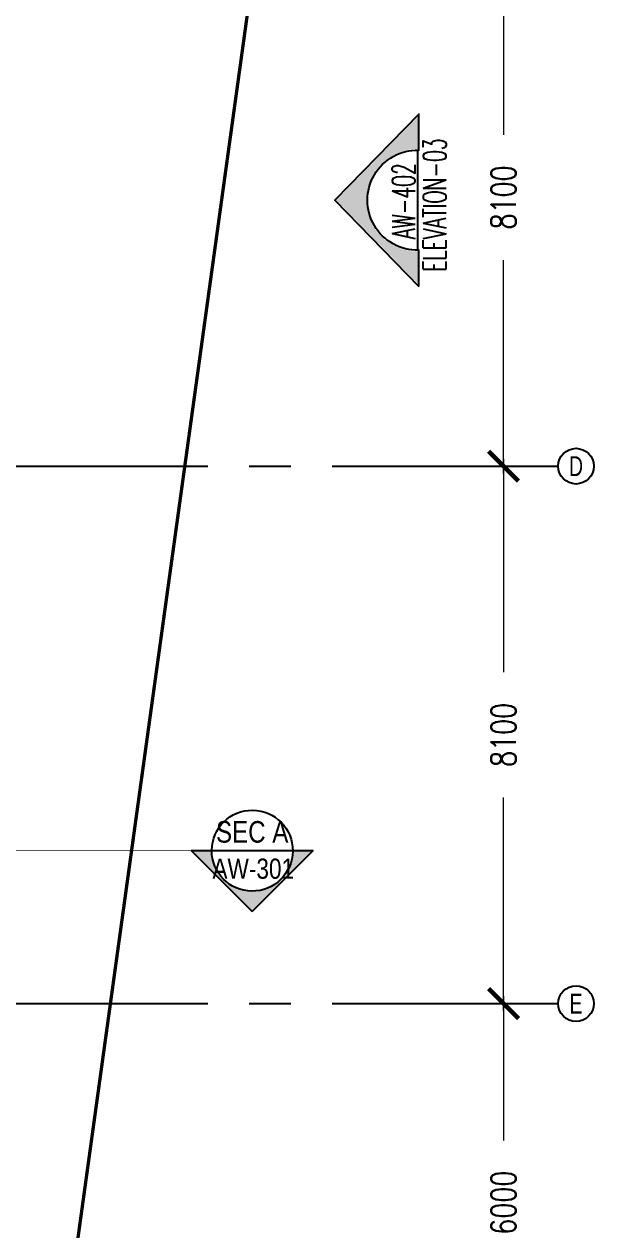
# Model space of a CAD drawing. Header units: millimetres. Extents: x -2076597 to 16308595, y -4402071 to 17875273.
# Drawn here: x -2018031 to -2009445, y -4313893 to -4295720 of the extents above; entities that cross this region are included whole.
import ezdxf
from ezdxf.enums import TextEntityAlignment as Align
from ezdxf.lldxf.tags import DXFTag

# ---------------------------------------------------------------- set-up
doc = ezdxf.new("R2010")
doc.units = ezdxf.units.MM
doc.linetypes.add('CENTER', pattern=[50.8, 31.75, -6.35, 6.35, -6.35])
doc.linetypes.add('CENTER2', pattern=[1.125, 0.75, -0.125, 0.125, -0.125])
for name, color, linetype, lineweight in [('A- LIGHT LINE', 8, 'Continuous', 9), ('A- REF LINES', 5, 'Continuous', 9), ('A-BOUNDARY LINES', 4, 'Continuous', 25), ('A-DETL-GENF', 92, 'Continuous', 9), ('A-ELEV FINEWALL', 6, 'Continuous', 9)]:
    doc.layers.add(name, color=color, linetype=linetype, lineweight=lineweight)
for name, color, linetype in [('A-DIMS', 4, 'Continuous'), ('A-GRIDTXT', 1, 'Continuous'), ('A-PODIUM LYT ARCH', 85, 'Continuous'), ('a-ref', 5, 'Continuous'), ('A-REFR-SECT', 3, 'Continuous'), ('A-SITE BOUNDARY', 7, 'CENTER'), ('A-TXTROOM', 3, 'Continuous'), ('La-hatch', 8, 'Continuous'), ('S-GRID', 252, 'CENTER2')]:
    doc.layers.add(name, color=color, linetype=linetype)
doc.styles.add('ARIAL', font='arial.ttf')
doc.styles.add('ARIAL-GRID', font='arial.ttf', dxfattribs={"width": 0.7, "height": 15})
doc.styles.add('ROMANS', font='romans.shx', dxfattribs={"width": 0.75})
tags = doc.linetypes.add('Sheet-A1-BLOCK-12$0$DASHDOT2', pattern=[0.5, 0.25, -0.125, 0, -0.125]).pattern_tags.tags
tags[10:11] = [DXFTag(74, 4), DXFTag(75, 0), DXFTag(340, '0'), DXFTag(46, 1.0), DXFTag(50, 0.0), DXFTag(44, 0.0), DXFTag(45, 0.0)]
tags[8:9] = [DXFTag(74, 4), DXFTag(75, 0), DXFTag(340, '0'), DXFTag(46, 1.0), DXFTag(50, 0.0), DXFTag(44, 0.0), DXFTag(45, 0.0)]
tags[6:7] = [DXFTag(74, 4), DXFTag(75, 0), DXFTag(340, '0'), DXFTag(46, 1.0), DXFTag(50, 0.0), DXFTag(44, 0.0), DXFTag(45, 0.0)]
tags[4:5] = [DXFTag(74, 4), DXFTag(75, 0), DXFTag(340, '0'), DXFTag(46, 1.0), DXFTag(50, 0.0), DXFTag(44, 0.0), DXFTag(45, 0.0)]
doc.dimstyles.new('DIMB-200', dxfattribs={"dimscale": 150, "dimtxt": 2.5, "dimasz": 3, "dimexe": 1.5, "dimexo": 0, "dimgap": 3, "dimtad": 0, "dimtoh": 1, "dimdec": 0, "dimzin": 0, "dimdsep": 46, "dimtxsty": 'ROMANS', "dimblk": 'ARCHTICK', "dimcen": 3, "dimdle": 0.75, "dimclrd": 8, "dimclre": 8, "dimclrt": 4, "dimazin": 0, "dimtfac": 1, "dimtdec": 0, "dimtix": 1, "dimtofl": 0, "dimtmove": 2, "dimatfit": 3, "dimldrblk": 'DOT', "dimfxl": 0, "dimtolj": 1, "dimtzin": 0, "dimarcsym": 0})

# ---------------------------------------------------------------- blocks, each defined once
blk = doc.blocks.new('_ArchTick')
at = {"color": 0, "linetype": 'ByBlock', "const_width": 0.15}
blk.add_lwpolyline([(-0.5, -0.5), (0.5, 0.5)], dxfattribs=at)
blk = doc.blocks.new('*D44')
at = {"layer": 'A-BOUNDARY LINES', "color": 8, "lineweight": -2, "transparency": 16777216}
for p, q in [((-3707875, -18644922), (-3707875, -18648139)), ((-3708554, -18645034), (-3707650, -18645034)), ((-3707875, -18653247), (-3707875, -18650030)), ((-3707052, -18653134), (-3708100, -18653134))]:
    blk.add_line(p, q, dxfattribs=at)
at = {"layer": 'Defpoints', "color": 0, "transparency": 16777216}
for p in [(-3708554, -18645034), (-3707875, -18653134), (-3707052, -18653134)]:
    blk.add_point(p, dxfattribs=at)
at = {"layer": 'A-BOUNDARY LINES', "color": 8, "lineweight": -2, "transparency": 16777216, "xscale": 450, "yscale": 450, "zscale": 450}
for p, rotation in [((-3707875, -18645034), 90), ((-3707875, -18653134), 270)]:
    blk.add_blockref('_ArchTick', p, dxfattribs=dict(at, rotation=rotation))
at = {"layer": 'A-BOUNDARY LINES', "color": 4, "transparency": 16777216, "insert": (-3707875, -18649084), "char_height": 375, "attachment_point": 5, "rotation": 90, "style": 'ROMANS'}
blk.add_mtext('\\A1;8100', dxfattribs=at)
blk = doc.blocks.new('_Dot')
at = {"color": 0, "linetype": 'ByBlock', "lineweight": -2}
blk.add_line((-0.5, 0), (-1, 0), dxfattribs=at)
at = {"color": 0, "linetype": 'ByBlock', "const_width": 0.5}
blk.add_lwpolyline([(-0.25, 0, 1), (0.25, 0, 1)], format="xyb", close=True, dxfattribs=at)
blk = doc.blocks.new('*D45')
at = {"layer": 'A-BOUNDARY LINES', "color": 8, "lineweight": -2, "transparency": 16777216}
for p, q in [((-3708554, -18653134), (-3707650, -18653134)), ((-3707875, -18653022), (-3707875, -18656239)), ((-3707875, -18661347), (-3707875, -18658130)), ((-3707052, -18661234), (-3708100, -18661234))]:
    blk.add_line(p, q, dxfattribs=at)
at = {"layer": 'Defpoints', "color": 0, "transparency": 16777216}
for p in [(-3708554, -18653134), (-3707875, -18661234), (-3707052, -18661234)]:
    blk.add_point(p, dxfattribs=at)
at = {"layer": 'A-BOUNDARY LINES', "color": 8, "lineweight": -2, "transparency": 16777216, "xscale": 450, "yscale": 450, "zscale": 450}
for p, rotation in [((-3707875, -18653134), 90), ((-3707875, -18661234), 270)]:
    blk.add_blockref('_ArchTick', p, dxfattribs=dict(at, rotation=rotation))
at = {"layer": 'A-BOUNDARY LINES', "color": 4, "transparency": 16777216, "insert": (-3707875, -18657184), "char_height": 375, "attachment_point": 5, "rotation": 90, "style": 'ROMANS'}
blk.add_mtext('\\A1;8100', dxfattribs=at)
blk = doc.blocks.new('*D46')
at = {"layer": 'A-BOUNDARY LINES', "color": 8, "lineweight": -2, "transparency": 16777216}
for p, q in [((-3707875, -18661121), (-3707875, -18663295)), ((-3708554, -18661234), (-3707650, -18661234)), ((-3707875, -18667347), (-3707875, -18665173)), ((-3707052, -18667234), (-3708100, -18667234))]:
    blk.add_line(p, q, dxfattribs=at)
at = {"layer": 'Defpoints', "color": 0, "transparency": 16777216}
for p in [(-3708554, -18661234), (-3707875, -18667234), (-3707052, -18667234)]:
    blk.add_point(p, dxfattribs=at)
at = {"layer": 'A-BOUNDARY LINES', "color": 8, "lineweight": -2, "transparency": 16777216, "xscale": 450, "yscale": 450, "zscale": 450}
for p, rotation in [((-3707875, -18661234), 90), ((-3707875, -18667234), 270)]:
    blk.add_blockref('_ArchTick', p, dxfattribs=dict(at, rotation=rotation))
at = {"layer": 'A-BOUNDARY LINES', "color": 4, "transparency": 16777216, "insert": (-3707875, -18664234), "char_height": 375, "attachment_point": 5, "rotation": 90, "style": 'ROMANS'}
blk.add_mtext('\\A1;6000', dxfattribs=at)
blk = doc.blocks.new('GRNO')
at = {"layer": 'A-GRIDTXT', "color": 8}
blk.add_circle((0, 0), 450, dxfattribs=at)
at = {"layer": 'A-GRIDTXT', "style": 'ARIAL-GRID', "width": 0.7}
blk.add_attdef('01', text='', height=350, dxfattribs=at).set_placement((0, 0), align=Align.MIDDLE_CENTER)
blk = doc.blocks.new('Family - ___-240295-0_ ground floor')
at = {"layer": 'A-SITE BOUNDARY', "ltscale": 100, "const_width": 50}
blk.add_lwpolyline([(83289, 239099), (44096, 242471), (19986, 187452), (76141, 187452)], close=True, dxfattribs=at)
blk = doc.blocks.new('A-SEC-REF-1')
at = {"layer": 'A-REFR-SECT', "ltscale": 800}
blk.add_line((-600, 0), (600, 0), dxfattribs=at)
at = {"layer": 'A-REFR-SECT', "color": 4, "linetype": 'Continuous', "style": 'ARIAL', "width": 0.8}
for tag, height, p in [('SECTION-LETTER', 320, (-1, 276)), ('DRAWING-REF', 300, (15, -270))]:
    blk.add_attdef(tag, text='', height=height, dxfattribs=at).set_placement(p, align=Align.MIDDLE)
blk = doc.blocks.new('SEC LINES')
at = {"layer": 'A-DIMS'}
h = blk.add_hatch(color=8, dxfattribs=at)
edge = h.paths.add_edge_path()
edge.add_line((-3817613, -18368005), (-3817304, -18368005))
edge.add_ellipse((-3816694, -18368005), major_axis=(1, -610), ratio=1, start_angle=269.93, end_angle=359.93)
edge.add_ellipse((-3816694, -18368005), major_axis=(-1, -610), ratio=1, start_angle=0.07, end_angle=90.07)
edge.add_line((-3816084, -18368005), (-3815775, -18368005))
edge.add_line((-3815775, -18368005), (-3816694, -18368923))
edge.add_line((-3816694, -18368923), (-3817613, -18368005))
at = {"layer": 'A-DIMS', "color": 2, "linetype": 'Continuous'}
for p, q in [((-3817613, -18368005), (-3816694, -18368923)), ((-3817613, -18368005), (-3815775, -18368005)), ((-3815775, -18368005), (-3816694, -18368923))]:
    blk.add_line(p, q, dxfattribs=at)
blk.add_ellipse((-3816694, -18368008), major_axis=(-6, -610), ratio=1, start_param=3.146455407780075, end_param=9.42964071495966, dxfattribs=at)
at = {"layer": 'A-ELEV FINEWALL', "color": 7, "linetype": 'Sheet-A1-BLOCK-12$0$DASHDOT2', "ltscale": 4000, "const_width": 10}
blk.add_lwpolyline([(-3817613, -18368005), (-3871757, -18368005)], dxfattribs=at)
at = {"layer": 'A-DIMS', "linetype": 'Continuous', "xscale": 1.016296296337732, "yscale": 1.016296296337732, "zscale": 1.016296296337732, "rotation": 359.9999999999371}
blk.add_blockref('A-SEC-REF-1', (-3816694, -18368005), dxfattribs=at).add_auto_attribs({'SECTION-LETTER': 'SEC A', 'DRAWING-REF': 'AW-301'})
blk = doc.blocks.new('2ND & 3RD FLOOR COLUMN')
at = {"layer": 'S-GRID', "ltscale": 5000}
for p, q in [((-3772330.8, -18653134), (-3707051.5, -18653134)), ((-3772330.8, -18661234), (-3707051.5, -18661234))]:
    blk.add_line(p, q, dxfattribs=at)
at = {"layer": 'A-PODIUM LYT ARCH'}
ref = blk.add_blockref('GRNO', (-3706782.5, -18653134), dxfattribs=dict(at, xscale=0.5979073243647236, yscale=0.5979073243647236, zscale=0.5979073243647236))
ref.add_attrib('01', 'D', dxfattribs={"layer": 'A-GRIDTXT', "height": 299, "style": 'ARIAL-GRID', "width": 0.7}).set_placement((-3706782.5, -18653134), align=Align.MIDDLE_CENTER)
ref = blk.add_blockref('GRNO', (-3706782.5, -18661234), dxfattribs=dict(at, xscale=0.5979073243647236, yscale=0.5979073243647236, zscale=0.5979073243647236))
ref.add_attrib('01', 'E', dxfattribs={"layer": 'A-GRIDTXT', "height": 299, "style": 'ARIAL-GRID', "width": 0.7}).set_placement((-3706782.5, -18661234), align=Align.MIDDLE_CENTER)
at = {"layer": 'A-BOUNDARY LINES'}
for base, p1, p2, picture, middle in [((-3707874.7, -18653134), (-3708554.2, -18645034), (-3707051.5, -18653134), '*D44', (-3707874.7, -18649084)), ((-3707874.7, -18661234), (-3708554.2, -18653134), (-3707051.5, -18661234), '*D45', (-3707874.7, -18657184)), ((-3707874.7, -18667234), (-3708554.2, -18661234), (-3707051.5, -18667234), '*D46', (-3707874.7, -18664234))]:
    dim = blk.add_linear_dim(base=base, p1=p1, p2=p2, angle=90, dimstyle='DIMB-200', dxfattribs=at)
    dim.commit()
    dim.dimension.update_dxf_attribs({"geometry": picture, "text_midpoint": middle})

msp = doc.modelspace()

# ---------------------------------------------------------------- hatches: boundary and pattern name
at = {"layer": 'a-ref'}
msp.add_hatch(color=66, dxfattribs=at).paths.add_polyline_path([(-2013324.8, -4298374), (-2012102.9, -4297120.6), (-2012102.9, -4297601.2, 1), (-2012102.9, -4299146.8), (-2012102.9, -4299627.5)])

# ---------------------------------------------------------------- linework, layer by layer
at = {"layer": 'a-ref', "color": 3, "linetype": 'Continuous', "ltscale": 1000}
msp.add_lwpolyline([(-2012084.7, -4299672.3), (-2012084.7, -4299128.4, -1.0244516), (-2012084.7, -4297619.7), (-2012084.7, -4297075.8), (-2013350.3, -4298374)], format="xyb", close=True, dxfattribs=at)
at = {"layer": 'La-hatch', "ltscale": 0.1}
msp.add_line((-2012103, -4297619.9), (-2012103, -4299128.6), dxfattribs=at)

# ---------------------------------------------------------------- block references
at = {"layer": 'A- LIGHT LINE'}
msp.add_blockref('2ND & 3RD FLOOR COLUMN', (1697068.2, 14350751.5), dxfattribs=at)
at = {"layer": 'A- REF LINES'}
msp.add_blockref('SEC LINES', (1802100.7, 14059830.7), dxfattribs=at)
at = {"layer": 'A-DETL-GENF', "color": 8}
msp.add_blockref('Family - ___-240295-0_ ground floor', (-2094762.5, -4511594.9), dxfattribs=at)

# ---------------------------------------------------------------- texts
at = {"layer": 'A-TXTROOM', "style": 'ROMANS', "width": 0.6}
for s, height, p in [('ELEVATION-03', 347.319, (-2011670.6, -4299450.8)), ('AW-402', 347.32, (-2012139.5, -4298958.3))]:
    msp.add_text(s, height=height, rotation=89.99444, dxfattribs=at).set_placement(p)

doc.saveas('drawing.dxf')
